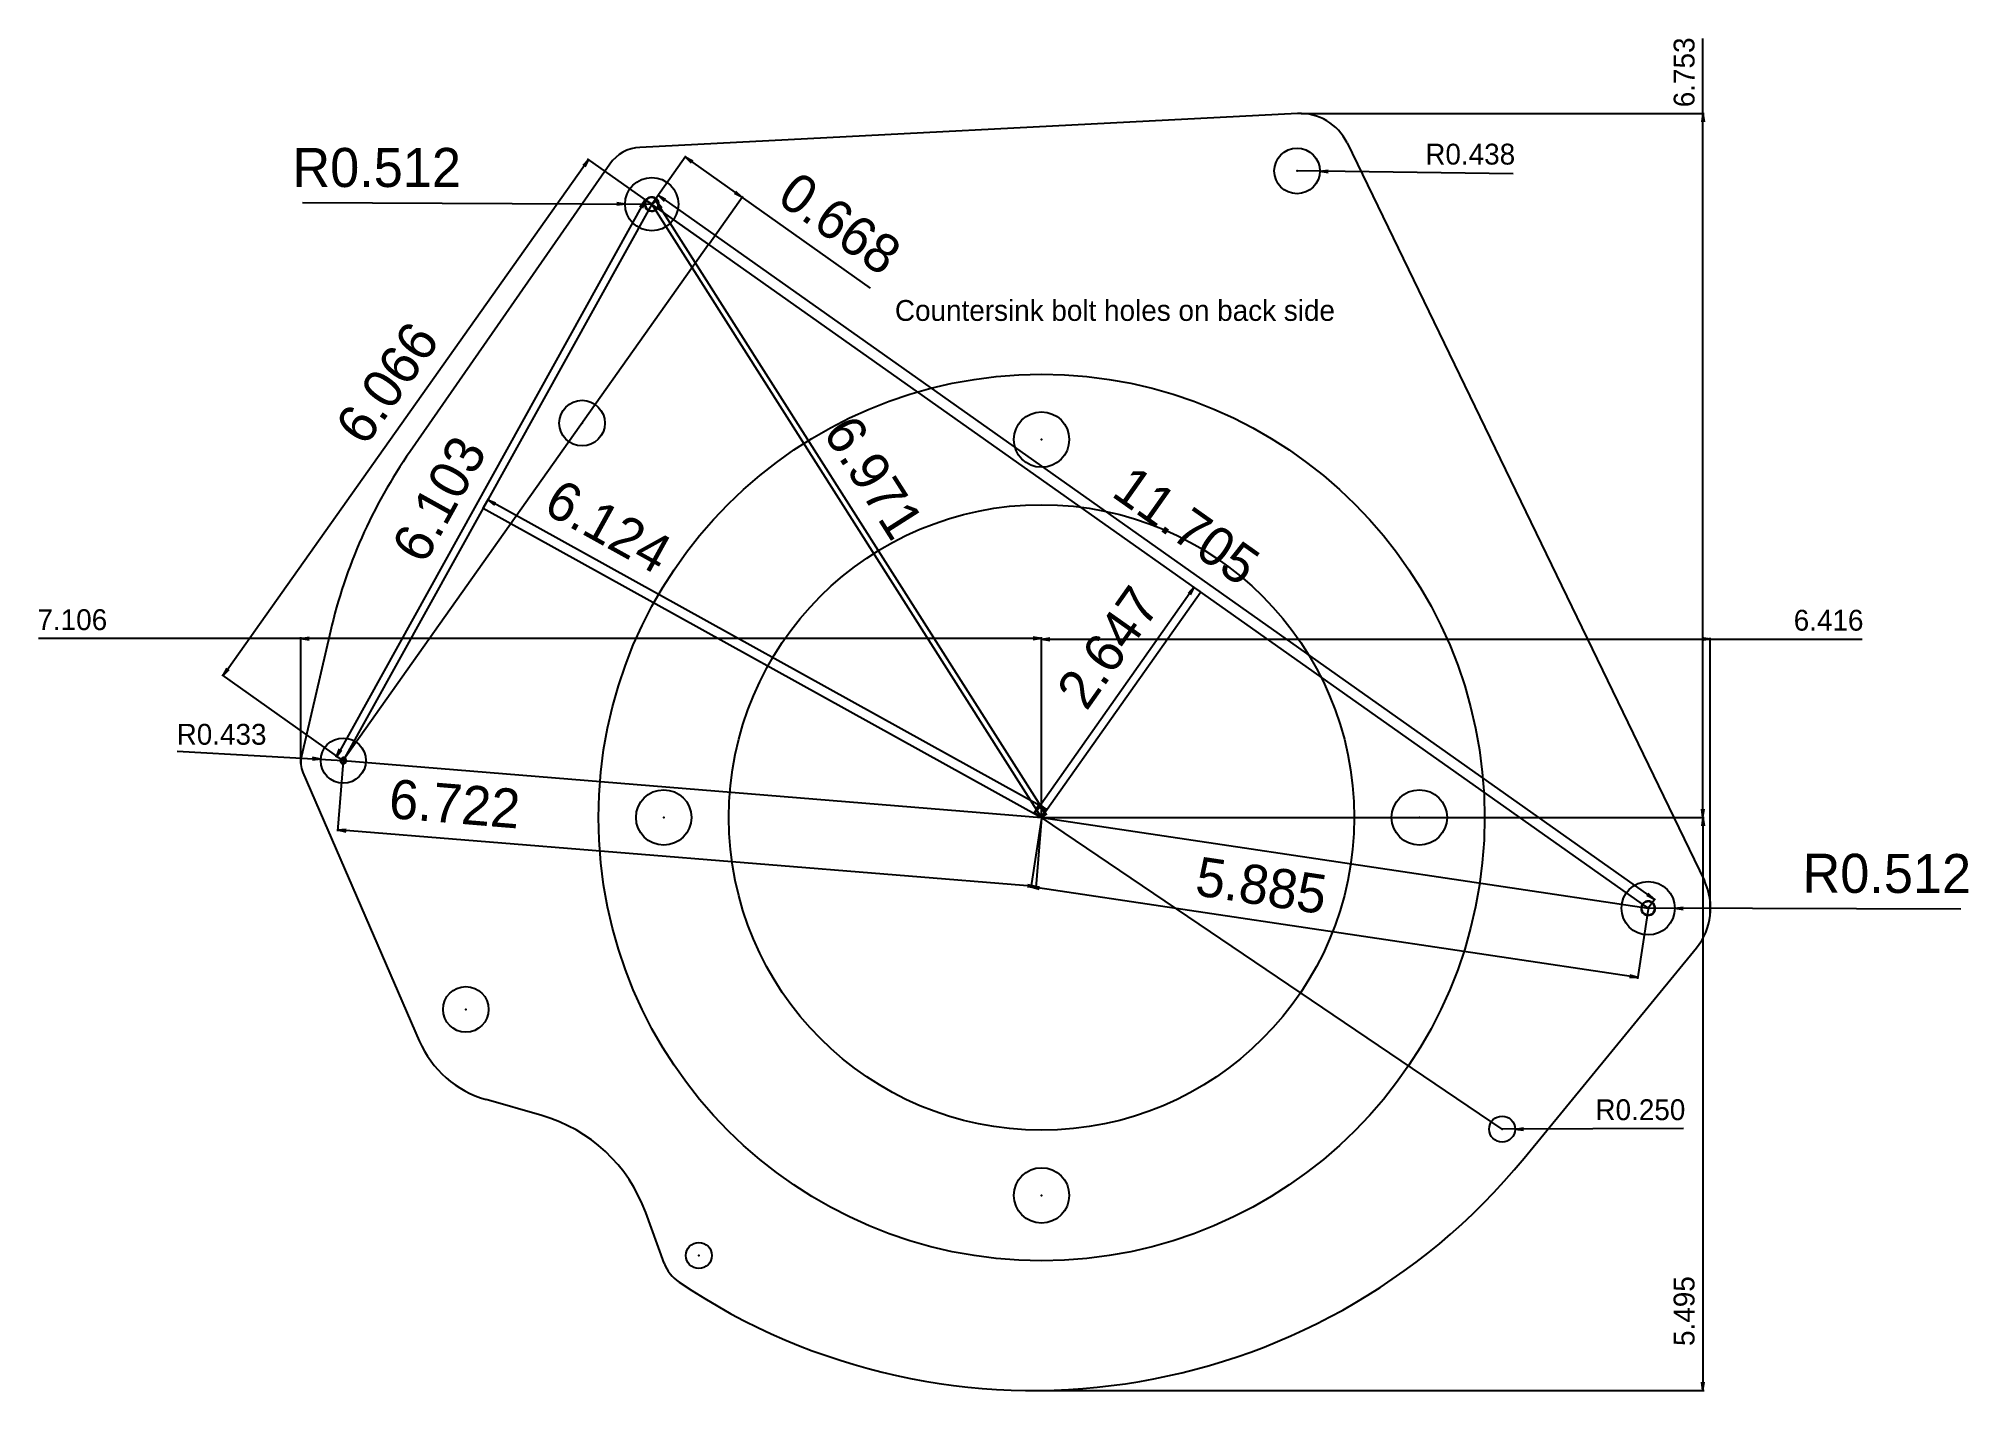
# Model space of a CAD drawing. Extents: x -9.6 to 8.9, y -5.5 to 7.5.
import ezdxf
from ezdxf.enums import TextEntityAlignment as Align

# ---------------------------------------------------------------- set-up
doc = ezdxf.new("R2010")
doc.units = 0

msp = doc.modelspace()

# ---------------------------------------------------------------- linework, layer by layer
at = {"layer": 'Default', "color": 6, "linetype": 'CONTINUOUS'}
for p, q in [((2.456645, 6.752116), (-3.854031, 6.427632)), ((2.932344, 6.470671), (6.360276, -0.609108)), ((-4.14273, 6.26711), (-6.058211, 3.510432)), ((-3.740051, 5.882766), (-3.796, 5.922288)), ((-3.796, 5.922288), (-3.740051, 5.882766)), ((-3.740051, 5.882766), (-3.791916, 5.919404)), ((-3.791916, 5.919404), (-3.740051, 5.882766)), ((-6.82318, 1.785599), (-7.100668, 0.587613)), ((-6.699831, 0.545509), (-6.723517, 0.562241)), ((-6.723517, 0.562241), (-6.699831, 0.545509)), ((-6.699831, 0.545509), (-6.719433, 0.559357)), ((-6.719433, 0.559357), (-6.699831, 0.545509)), ((-7.086489, 0.431759), (-5.970189, -2.143135)), ((5.820248, -0.870582), (5.764299, -0.83106)), ((5.764299, -0.83106), (5.820248, -0.870582)), ((5.820248, -0.870582), (5.768383, -0.833945)), ((5.768383, -0.833945), (5.820248, -0.870582)), ((4.630155, -3.267777), (6.284172, -1.251074)), ((-4.793896, -2.859885), (-5.328338, -2.706636)), ((-3.621136, -4.274164), (-3.797813, -3.788747))]:
    msp.add_line(p, q, dxfattribs=at)
at = {"layer": 'Default', "color": 7, "linetype": 'CONTINUOUS'}
for p, q in [((0.008128, 0), (6.358622, 0)), ((6.34643, 0), (6.33443, -0.08)), ((6.34643, 0), (6.34643, -5.495222)), ((6.34643, 0), (6.35843, -0.08)), ((-0.069363, -5.495222), (6.358622, -5.495222)), ((6.34643, -5.495222), (6.33443, -5.415222)), ((6.34643, -5.495222), (6.35843, -5.415222))]:
    msp.add_line(p, q, dxfattribs=at)
at = {"layer": 'Default', "color": 6, "linetype": 'CONTINUOUS'}
for centre, radius in [((2.45177, 6.201139), 0.21875), ((-3.740051, 5.882766), 0.256), ((-4.408361, 3.782533), 0.21875), ((-6.699831, 0.545509), 0.2165), ((-6.699831, 0.545509), 0.024), ((5.820248, -0.870582), 0.256), ((-5.523777, -1.840386), 0.21875), ((4.418993, -2.989093), 0.125), ((-3.28782, -4.201479), 0.125)]:
    msp.add_circle(centre, radius, dxfattribs=at)
at = {"layer": 'Default', "color": 9, "linetype": 'CONTINUOUS'}
for centre, radius in [((0, 0), 4.251), ((0, 3.625), 0.265625), ((0, 0), 3), ((-3.625, 0), 0.265625), ((3.625, 0), 0.265625), ((0, -3.625), 0.265625)]:
    msp.add_circle(centre, radius, dxfattribs=at)
at = {"layer": 'Default', "color": 6, "linetype": 'CONTINUOUS'}
for centre, radius, start, end in [((2.48232, 6.252776), 0.5, 25.83563, 92.943457), ((-3.834775, 6.053127), 0.375, 92.943457, 145.206452), ((-3.740051, 5.882766), 0.0685, 324.7628, 504.7628), ((-3.740051, 5.882766), 0.0635, 324.7628, 504.7628), ((-3.740051, 5.882766), 0.0685, 144.7628, 324.7628), ((-3.740051, 5.882766), 0.0635, 144.7628, 324.7628), ((-1.952144, 0.657326), 5, 145.206452, 166.958631), ((-6.857117, 0.5312), 0.25, 166.958631, 203.438279), ((-6.699831, 0.545509), 0.029, 144.7628, 324.7628), ((-6.699831, 0.545509), 0.024, 144.7628, 324.7628), ((-6.699831, 0.545509), 0.029, 324.7628, 504.7628), ((-6.699831, 0.545509), 0.024, 324.7628, 504.7628), ((5.820248, -0.870582), 0.6, 320.642788, 385.83563), ((5.820248, -0.870582), 0.0685, 144.7628, 324.7628), ((5.820248, -0.870582), 0.0635, 144.7628, 324.7628), ((5.820248, -0.870582), 0.0685, 324.7628, 504.7628), ((5.820248, -0.870582), 0.0635, 324.7628, 504.7628), ((-5.0527, -1.745374), 1, 203.438279, 254), ((-5.207352, -4.301777), 1.5, 20, 74), ((-0.077491, 0.593243), 6.088464, 236.044364, 320.642788), ((-3.268751, -4.145906), 0.375, 200, 236.044364)]:
    msp.add_arc(centre, radius, start, end, dxfattribs=at)
at = {"layer": 'Default', "color": 7}
for p in [(2.45177, 6.201139), (-3.740051, 5.882766), (-4.408361, 3.782533), (-6.699831, 0.545509), (-0.000002, 0.000006), (0, 0), (5.820248, -0.870582), (-5.523777, -1.840386), (4.418993, -2.989093), (-3.28782, -4.201479)]:
    msp.add_point(p, dxfattribs=at)
at = {"layer": 'Default', "color": 9}
for p in [(0, 3.625), (-3.625, 0), (0, 0), (3.625, 0), (0, -3.625)]:
    msp.add_point(p, dxfattribs=at)
at = {"layer": 'DIM', "color": 7, "linetype": 'CONTINUOUS'}
for p, q in [((6.34643, 0), (6.34643, 7.470793)), ((2.490448, 6.752776), (6.358622, 6.752776)), ((6.34643, 6.752776), (6.33443, 6.672776)), ((6.34643, 6.752776), (6.35843, 6.672776)), ((-7.85116, 1.360529), (-4.346354, 6.311558)), ((-4.346354, 6.311558), (-4.402371, 6.253196)), ((-4.346354, 6.311558), (-4.382782, 6.23933)), ((-3.201659, 5.501236), (-4.356305, 6.318603)), ((-3.735351, 5.889398), (-3.412305, 6.345265)), ((-1.641855, 5.075709), (-3.419354, 6.335318)), ((-3.419354, 6.335318), (-3.347143, 6.298854)), ((-3.419354, 6.335318), (-3.36102, 6.279272)), ((4.525058, 6.175145), (2.45177, 6.201139)), ((2.670503, 6.198396), (2.750647, 6.209392)), ((2.670503, 6.198396), (2.750346, 6.185394)), ((-3.735361, 5.889405), (-3.672945, 5.977764)), ((-3.679979, 5.967806), (5.880318, -0.785544)), ((-3.679979, 5.967806), (-3.607714, 5.93145)), ((-3.679979, 5.967806), (-3.621561, 5.911848)), ((-3.190326, 5.503171), (-2.86728, 5.959038)), ((-2.874329, 5.949091), (-2.94654, 5.985555)), ((-2.874329, 5.949091), (-2.932663, 6.005136)), ((-7.091902, 5.89727), (-3.740051, 5.882766)), ((-3.804975, 5.91877), (-6.764755, 0.581513)), ((-3.996048, 5.883874), (-4.0761, 5.87222)), ((-3.996048, 5.883874), (-4.075996, 5.89622)), ((-3.804975, 5.91877), (-3.854267, 5.854627)), ((-3.804975, 5.91877), (-3.833278, 5.842988)), ((-3.747159, 5.886708), (-3.815637, 5.924683)), ((-3.733191, 5.887127), (-3.685741, 5.917294)), ((0.044019, 0.027992), (-3.69603, 5.910753)), ((-3.69603, 5.910753), (-3.642982, 5.84968)), ((-3.69603, 5.910753), (-3.663235, 5.836804)), ((-5.353007, 2.974193), (-5.307649, 3.056086)), ((0.043387, 0.078343), (-5.313556, 3.04542)), ((-5.313556, 3.04542), (-5.237759, 3.017156)), ((-5.313556, 3.04542), (-5.249388, 2.996161)), ((-0.065156, 0.046035), (1.462152, 2.207964)), ((1.462152, 2.207964), (1.406191, 2.149548)), ((1.462152, 2.207964), (1.425793, 2.1357)), ((1.520668, 2.166625), (1.452194, 2.214999)), ((0, 1.716121), (-9.623111, 1.716121)), ((-7.106088, 0.516676), (-7.106088, 1.728313)), ((-7.106088, 1.716121), (-7.026088, 1.728121)), ((-7.106088, 1.716121), (-7.026088, 1.704121)), ((0, 1.716121), (-0.08, 1.728121)), ((0, 1.716121), (-0.08, 1.704121)), ((0, 0.008128), (0, 1.728313)), ((0, 0.008128), (0, 1.722998)), ((0, 1.710806), (0.08, 1.722806)), ((0, 1.710806), (7.875115, 1.710806)), ((0, 1.710806), (0.08, 1.698806)), ((6.416076, 1.710806), (6.336076, 1.722806)), ((6.416076, 1.710806), (6.336076, 1.698806)), ((6.416076, -0.933089), (6.416076, 1.722998)), ((-6.706465, 0.550206), (-7.861111, 1.367573)), ((-7.85116, 1.360529), (-7.814732, 1.432757)), ((-7.85116, 1.360529), (-7.795143, 1.418891)), ((-8.293795, 0.636084), (-6.699831, 0.545509)), ((-6.915982, 0.557792), (-6.996534, 0.55035)), ((-6.915982, 0.557792), (-6.995173, 0.574311)), ((-6.706939, 0.549451), (-6.775418, 0.587426)), ((-6.764755, 0.581513), (-6.736452, 0.657295)), ((-6.764755, 0.581513), (-6.715463, 0.645656)), ((-6.700491, 0.537408), (-6.754836, -0.130056)), ((-0.00664, 0.004696), (-0.075114, 0.053069)), ((-0.065156, 0.046035), (-0.028798, 0.118298)), ((-0.065156, 0.046035), (-0.009196, 0.104451)), ((0.043387, 0.078343), (-0.032409, 0.106607)), ((0.043387, 0.078343), (-0.020781, 0.127602)), ((0.044019, 0.027992), (-0.009029, 0.089065)), ((0.003937, 0.007116), (0.049295, 0.089008)), ((0.006858, 0.004367), (0.054308, 0.034534)), ((0.008128, 0), (6.358622, 0)), ((0.044019, 0.027992), (0.011224, 0.101942)), ((6.34643, 0), (6.33443, 0.08)), ((6.34643, 0), (6.35843, 0.08)), ((-6.753846, -0.117904), (-6.673136, -0.112436)), ((-0.054017, -0.663407), (-6.753846, -0.117904)), ((-6.753846, -0.117904), (-6.675084, -0.136356)), ((-0.001204, -0.008033), (-0.101173, -0.676366)), ((-0.000661, -0.008095), (-0.055007, -0.675559)), ((-0.054017, -0.663407), (-0.134727, -0.668875)), ((-0.054017, -0.663407), (-0.13278, -0.644955)), ((-0.099369, -0.664308), (-0.018474, -0.664275)), ((5.72088, -1.534897), (-0.099369, -0.664308)), ((-0.099369, -0.664308), (-0.022025, -0.688011)), ((5.880318, -0.785544), (5.8219, -0.729586)), ((5.819045, -0.878621), (5.719076, -1.546955)), ((5.880318, -0.785544), (5.808053, -0.749189)), ((8.819372, -0.877925), (5.820247, -0.870582)), ((5.824937, -0.863944), (5.887352, -0.775586)), ((6.076247, -0.871209), (6.156276, -0.859405)), ((6.076247, -0.871209), (6.156217, -0.883405)), ((5.72088, -1.534897), (5.639985, -1.53493)), ((5.72088, -1.534897), (5.643535, -1.511194)), ((6.158996, -2.982402), (4.418993, -2.989093)), ((4.543992, -2.988612), (4.623945, -2.976304)), ((4.543992, -2.988612), (4.624038, -3.000304))]:
    msp.add_line(p, q, dxfattribs=at)
at = {"layer": 'layout', "color": 6, "linetype": 'CONTINUOUS'}
for p, q in [((-3.740051, 5.882766), (-6.699831, 0.545509)), ((-0.000002, 0.000006), (-3.740051, 5.882766)), ((5.820248, -0.870582), (-3.740051, 5.882766)), ((-3.195025, 5.496539), (-6.699831, 0.545509)), ((-5.356945, 2.967083), (-0.000002, 0.000006)), ((1.527307, 2.161935), (-0.000002, 0.000006)), ((1.527302, 2.161934), (-0.000002, 0.000006)), ((-6.699831, 0.545509), (-0.000002, 0.000006)), ((4.418993, -2.989093), (-0.000002, 0.000006)), ((-0.000002, 0.000006), (5.820248, -0.870582))]:
    msp.add_line(p, q, dxfattribs=at)
at = {"layer": 'layout', "color": 7}
for p in [(-3.195025, 5.496539), (-5.356945, 2.967083)]:
    msp.add_point(p, dxfattribs=at)

# ---------------------------------------------------------------- texts
at = {"layer": 'Default', "color": 7}
msp.add_text('5.495', height=0.2, rotation=90.000003, dxfattribs=at).set_placement((6.26515, -4.734519), align=Align.CENTER)
at = {"layer": 'DIM', "color": 7}
for s, height, rotation, p in [('6.753', 0.2, 90.000003, (6.26515, 7.147245)), ('0.668', 0.375, -35.322948, (-2.041249, 5.545522)), ('6.066', 0.375, 54.705543, (-6.126681, 4.060366)), ('6.971', 0.375, -57.553257, (-1.768176, 3.162468)), ('6.103', 0.375, 60.989402, (-5.61748, 2.964595)), ('6.124', 0.375, -28.980981, (-4.247008, 2.628901)), ('11.705', 0.375, -35.237209, (1.283914, 2.647923)), ('2.647', 0.375, 54.760468, (0.792885, 1.524732)), ('6.722', 0.375, -4.654782, (-5.645896, -0.055209)), ('R0.512', 0.375, -0.140279, (8.109741, -0.723787)), ('5.885', 0.375, -8.507187, (2.082277, -0.836542))]:
    msp.add_text(s, height=height, rotation=rotation, dxfattribs=at).set_placement(p, align=Align.CENTER)
for s, height, p in [('R0.512', 0.375, (-6.3793, 6.047246)), ('R0.438', 0.2, (4.11328, 6.262607)), ('Countersink bolt holes on back side', 0.2, (0.704222, 4.7633)), ('7.106', 0.2, (-9.299563, 1.797401)), ('6.416', 0.2, (7.551567, 1.792086)), ('R0.433', 0.2, (-7.86752, 0.69776)), ('R0.250', 0.2, (5.74588, -2.903023))]:
    msp.add_text(s, height=height, dxfattribs=at).set_placement(p, align=Align.CENTER)

doc.saveas('drawing.dxf')
